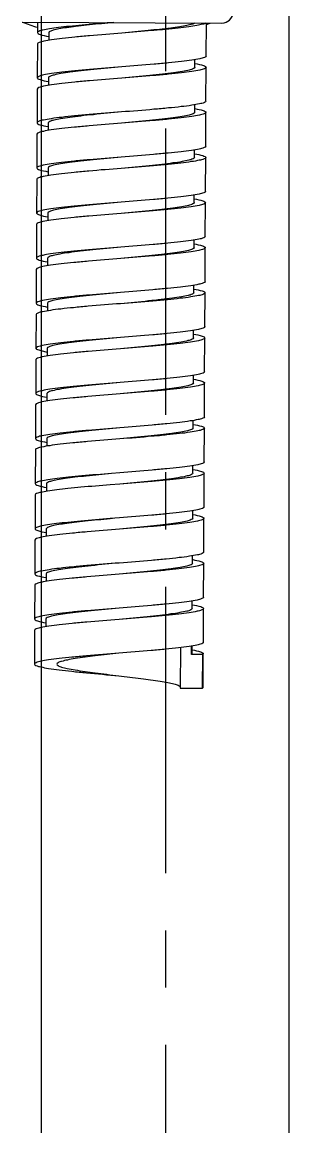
# Model space of a CAD drawing. Header units: millimetres. Extents: x 3819 to 4365, y -2661 to -1889.
# Drawn here: x 4256.3 to 4262.22, y -2274.73 to -2250.24 of the extents above; entities that cross this region are included whole.
import ezdxf

# ---------------------------------------------------------------- set-up
doc = ezdxf.new("R2010")
doc.units = ezdxf.units.MM
doc.header["$LTSCALE"] = 0.1
doc.linetypes.add('CENTERX2', pattern=[101.6, 63.5, -12.7, 12.7, -12.7])
doc.layers.add('CENTER', color=1, linetype='CENTERX2')
doc.layers.add('DEF_LAYER_ROUND_FEAT', color=7, linetype='Continuous')

msp = doc.modelspace()

# ---------------------------------------------------------------- linework, layer by layer
at = {"color": 7, "linetype": 'Continuous'}
for p, q in [((4256.7227, -2249.9441), (4256.7227, -2366.7639)), ((4262.2227, -2249.9557), (4262.2227, -2366.7639)), ((4256.639, -2250.2395), (4256.6379, -2250.4718)), ((4258.3335, -2250.2478), (4258.267, -2250.254)), ((4260.3854, -2250.9901), (4260.389, -2250.2578)), ((4256.8879, -2250.473), (4256.887, -2250.6405)), ((4256.6366, -2250.7218), (4256.633, -2251.4717)), ((4260.1342, -2251.2389), (4260.135, -2251.0709)), ((4260.3805, -2251.9901), (4260.3842, -2251.2401)), ((4256.883, -2251.473), (4256.8821, -2251.641)), ((4256.6318, -2251.7217), (4256.6281, -2252.4717)), ((4260.1293, -2252.2389), (4260.1301, -2252.0718)), ((4260.3756, -2252.9901), (4260.3793, -2252.2401)), ((4256.8781, -2252.473), (4256.8773, -2252.6401)), ((4256.6269, -2252.7217), (4256.6232, -2253.4717)), ((4260.1244, -2253.2389), (4260.1252, -2253.0709)), ((4260.3707, -2253.9901), (4260.3744, -2253.2401)), ((4256.8732, -2253.4729), (4256.8724, -2253.6409)), ((4256.622, -2253.7217), (4256.6183, -2254.4717)), ((4260.1195, -2254.2388), (4260.1203, -2254.0713)), ((4260.3658, -2254.9901), (4260.3695, -2254.2401)), ((4256.8683, -2254.4729), (4256.8675, -2254.6406)), ((4256.6171, -2254.7217), (4256.6134, -2255.4717)), ((4260.1146, -2255.2388), (4260.1154, -2255.0712)), ((4260.3609, -2255.99), (4260.3646, -2255.2401)), ((4256.8634, -2255.4729), (4256.8626, -2255.6404)), ((4256.6122, -2255.7217), (4256.6085, -2256.4717)), ((4260.1097, -2256.2388), (4260.1105, -2256.0708)), ((4260.356, -2256.99), (4260.3597, -2256.24)), ((4256.8585, -2256.4729), (4256.8577, -2256.6409)), ((4256.6073, -2256.7217), (4256.6036, -2257.4717)), ((4260.1048, -2257.2388), (4260.1056, -2257.0717)), ((4260.3511, -2257.99), (4260.3548, -2257.24)), ((4256.6036, -2257.4717), (4256.6151, -2257.4895)), ((4256.6151, -2257.4895), (4256.8485, -2257.5552)), ((4256.8536, -2257.4729), (4256.8528, -2257.64)), ((4256.6024, -2257.7217), (4256.5987, -2258.4717)), ((4260.0999, -2258.2388), (4260.1007, -2258.0708)), ((4260.3462, -2258.99), (4260.3499, -2258.24)), ((4256.8487, -2258.4729), (4256.8479, -2258.6409)), ((4256.5975, -2258.7217), (4256.5938, -2259.4717)), ((4260.095, -2259.2388), (4260.0958, -2259.0712)), ((4256.8438, -2259.4729), (4256.843, -2259.6406)), ((4260.3413, -2259.99), (4260.345, -2259.24)), ((4256.5926, -2259.7217), (4256.5889, -2260.4716)), ((4260.0901, -2260.2388), (4260.0909, -2260.0711)), ((4258.4652, -2260.2308), (4258.2835, -2260.2454)), ((4260.3365, -2260.99), (4260.3401, -2260.24)), ((4256.8389, -2260.4729), (4256.8381, -2260.6403)), ((4258.4639, -2260.4808), (4258.2555, -2260.4975)), ((4256.5877, -2260.7216), (4256.5841, -2261.4716)), ((4260.0852, -2261.2388), (4260.0861, -2261.0708)), ((4258.3001, -2261.2457), (4258.2516, -2261.2503)), ((4258.4603, -2261.2308), (4258.2518, -2261.2475)), ((4260.3316, -2261.99), (4260.3352, -2261.24)), ((4256.834, -2261.4729), (4256.8332, -2261.6409)), ((4256.5828, -2261.7216), (4256.5792, -2262.4716)), ((4260.0803, -2262.2387), (4260.0812, -2262.0717)), ((4260.3267, -2262.99), (4260.3303, -2262.24)), ((4256.8292, -2262.4728), (4256.8283, -2262.64)), ((4256.5779, -2262.7216), (4256.5743, -2263.4716)), ((4260.0754, -2263.2387), (4260.0763, -2263.0707)), ((4260.3218, -2263.9899), (4260.3254, -2263.24)), ((4256.8243, -2263.4728), (4256.8234, -2263.6408)), ((4256.573, -2263.7216), (4256.5694, -2264.4716)), ((4259.8127, -2264.1072), (4259.8083, -2265.0052)), ((4260.0604, -2264.2564), (4260.0613, -2264.0731)), ((4260.0706, -2264.2387), (4260.0714, -2264.0712)), ((4260.0706, -2264.2387), (4260.0604, -2264.2564)), ((4260.3089, -2264.2576), (4260.0604, -2264.2564)), ((4260.3052, -2265.0076), (4260.3089, -2264.2576)), ((4260.3206, -2264.2399), (4260.3089, -2264.2576)), ((4260.3169, -2264.9899), (4260.3206, -2264.2399)), ((4259.8083, -2265.0052), (4260.3052, -2265.0076)), ((4260.3169, -2264.9899), (4260.3052, -2265.0076))]:
    msp.add_line(p, q, dxfattribs=at)
for start, end in [(249.386, 252.73266), (289.20136, 290.02688)]:
    msp.add_arc((4258.4177, -2244.6235), 6, start, end, dxfattribs=at)
for points, knots in [([(4258.2669, -2250.2508), (4258.0539, -2250.2679), (4257.7469, -2250.2932), (4257.3593, -2250.3301), (4257.1173, -2250.3571), (4256.9226, -2250.3827), (4256.7725, -2250.4107), (4256.6891, -2250.4316), (4256.6379, -2250.4579), (4256.6379, -2250.4718)], [0, 0, 0, 0, 0.3874266, 0.5583705, 0.7067017, 0.8277648, 0.9178984, 0.9748329, 1, 1, 1, 1]), ([(4258.267, -2250.254), (4258.086, -2250.271), (4257.8255, -2250.2961), (4257.4968, -2250.3328), (4257.2923, -2250.3596), (4257.1274, -2250.385), (4257.0018, -2250.4128), (4256.9287, -2250.4336), (4256.8879, -2250.4603), (4256.8879, -2250.473)], [0, 0, 0, 0, 0.3872688, 0.5576134, 0.7052662, 0.8257704, 0.9156735, 0.9729994, 1, 1, 1, 1]), ([(4260.1289, -2250.2566), (4260.1123, -2250.2711), (4260.0532, -2250.2917), (4259.9434, -2250.3186), (4259.7848, -2250.3451), (4259.4969, -2250.3843), (4259.0678, -2250.4292), (4258.7063, -2250.4629), (4258.5129, -2250.4809)], [0, 0, 0, 0, 0.0404854, 0.1107039, 0.2095443, 0.3341167, 0.6438636, 1, 1, 1, 1]), ([(4260.3773, -2250.2578), (4260.3575, -2250.2728), (4260.2895, -2250.2927), (4260.163, -2250.3198), (4259.9802, -2250.346), (4259.7499, -2250.3732), (4259.4783, -2250.4001), (4259.0615, -2250.4372), (4258.736, -2250.4631), (4258.5129, -2250.4809)], [0, 0, 0, 0, 0.0396342, 0.109517, 0.2082761, 0.3329316, 0.4794879, 0.6431663, 1, 1, 1, 1]), ([(4258.5129, -2250.4809), (4258.2735, -2250.5001), (4257.9258, -2250.5278), (4257.4841, -2250.5676), (4257.2024, -2250.5968), (4256.9743, -2250.6248), (4256.7962, -2250.655), (4256.6994, -2250.678), (4256.6367, -2250.7059), (4256.6366, -2250.7218)], [0, 0, 0, 0, 0.3786861, 0.5499121, 0.7002015, 0.8238979, 0.9164682, 0.9749244, 1, 1, 1, 1]), ([(4256.6379, -2250.4718), (4256.6378, -2250.4803), (4256.6608, -2250.5002), (4256.7401, -2250.5276), (4256.8198, -2250.5441), (4256.8809, -2250.555)], [0, 0, 0, 0, 0.0979771, 0.2910015, 1, 1, 1, 1]), ([(4260.3854, -2250.9901), (4260.3853, -2251.006), (4260.3226, -2251.0338), (4260.2258, -2251.0568), (4260.0477, -2251.0871), (4259.8196, -2251.115), (4259.5379, -2251.1443), (4259.0962, -2251.1841), (4258.7485, -2251.2118), (4258.5092, -2251.2309)], [0, 0, 0, 0, 0.0250748, 0.08353, 0.1760997, 0.299796, 0.4500857, 0.6213123, 1, 1, 1, 1]), ([(4258.5092, -2251.2309), (4258.2699, -2251.2501), (4257.9222, -2251.2778), (4257.4804, -2251.3176), (4257.1987, -2251.3468), (4256.9706, -2251.3748), (4256.7925, -2251.405), (4256.6957, -2251.428), (4256.6331, -2251.4559), (4256.633, -2251.4717)], [0, 0, 0, 0, 0.3786861, 0.5499121, 0.7002015, 0.8238979, 0.9164682, 0.9749244, 1, 1, 1, 1]), ([(4258.5092, -2251.2309), (4258.3017, -2251.2502), (4258.0004, -2251.2782), (4257.6174, -2251.3183), (4257.3734, -2251.3477), (4257.1751, -2251.3757), (4257.0218, -2251.4064), (4256.9348, -2251.4291), (4256.883, -2251.4582), (4256.883, -2251.473)], [0, 0, 0, 0, 0.3775139, 0.5482572, 0.6981906, 0.8217096, 0.9143577, 0.9733166, 1, 1, 1, 1]), ([(4260.1341, -2251.2389), (4260.1341, -2251.2536), (4260.0823, -2251.2827), (4259.9953, -2251.3054), (4259.842, -2251.3361), (4259.6437, -2251.3641), (4259.3997, -2251.3936), (4259.0168, -2251.4337), (4258.7154, -2251.4616), (4258.508, -2251.4809)], [0, 0, 0, 0, 0.0266834, 0.0856421, 0.1782899, 0.3018085, 0.4517417, 0.6224849, 1, 1, 1, 1]), ([(4260.3841, -2251.2401), (4260.3841, -2251.256), (4260.3214, -2251.2838), (4260.2246, -2251.3068), (4260.0465, -2251.3371), (4259.8184, -2251.365), (4259.5367, -2251.3943), (4259.095, -2251.4341), (4258.7473, -2251.4618), (4258.508, -2251.4809)], [0, 0, 0, 0, 0.0250758, 0.0835319, 0.1761018, 0.2997978, 0.4500868, 0.6213127, 1, 1, 1, 1]), ([(4260.1409, -2251.1569), (4260.202, -2251.1677), (4260.2818, -2251.1842), (4260.3612, -2251.2117), (4260.3842, -2251.2315), (4260.3841, -2251.2401)], [0, 0, 0, 0, 0.7090124, 0.9020378, 1, 1, 1, 1]), ([(4258.508, -2251.4809), (4258.2686, -2251.5001), (4257.9209, -2251.5278), (4257.4792, -2251.5676), (4257.1975, -2251.5968), (4256.9694, -2251.6248), (4256.7913, -2251.655), (4256.6945, -2251.678), (4256.6318, -2251.7058), (4256.6318, -2251.7217)], [0, 0, 0, 0, 0.3786879, 0.5499146, 0.7002042, 0.8239001, 0.9164696, 0.9749249, 1, 1, 1, 1]), ([(4256.633, -2251.4717), (4256.6329, -2251.4804), (4256.6562, -2251.5003), (4256.7363, -2251.5279), (4256.8169, -2251.5445), (4256.8787, -2251.5554)], [0, 0, 0, 0, 0.0977317, 0.2907654, 1, 1, 1, 1]), ([(4260.3805, -2251.9901), (4260.3804, -2252.006), (4260.3178, -2252.0338), (4260.2209, -2252.0568), (4260.0428, -2252.0871), (4259.8147, -2252.115), (4259.533, -2252.1443), (4259.0913, -2252.1841), (4258.7436, -2252.2118), (4258.5043, -2252.2309)], [0, 0, 0, 0, 0.0250758, 0.0835319, 0.1761018, 0.2997978, 0.4500868, 0.6213127, 1, 1, 1, 1]), ([(4258.5043, -2252.2309), (4258.265, -2252.25), (4257.9173, -2252.2778), (4257.4755, -2252.3176), (4257.1938, -2252.3468), (4256.9657, -2252.3748), (4256.7877, -2252.405), (4256.6908, -2252.428), (4256.6282, -2252.4558), (4256.6281, -2252.4717)], [0, 0, 0, 0, 0.3786879, 0.5499146, 0.7002042, 0.8239001, 0.9164696, 0.9749249, 1, 1, 1, 1]), ([(4258.5043, -2252.2309), (4258.2969, -2252.2502), (4257.9955, -2252.2782), (4257.6125, -2252.3182), (4257.3685, -2252.3477), (4257.1702, -2252.3757), (4257.0169, -2252.4064), (4256.93, -2252.4291), (4256.8781, -2252.4582), (4256.8781, -2252.473)], [0, 0, 0, 0, 0.3775142, 0.5482576, 0.698191, 0.8217099, 0.9143579, 0.9733167, 1, 1, 1, 1]), ([(4260.1293, -2252.2389), (4260.1292, -2252.2536), (4260.0774, -2252.2827), (4259.9904, -2252.3054), (4259.8371, -2252.3361), (4259.6388, -2252.3641), (4259.3948, -2252.3936), (4259.0119, -2252.4337), (4258.7105, -2252.4616), (4258.5031, -2252.4809)], [0, 0, 0, 0, 0.0266833, 0.085642, 0.1782897, 0.3018083, 0.4517415, 0.6224848, 1, 1, 1, 1]), ([(4260.3793, -2252.2401), (4260.3792, -2252.256), (4260.3165, -2252.2838), (4260.2197, -2252.3068), (4260.0416, -2252.3371), (4259.8135, -2252.365), (4259.5318, -2252.3942), (4259.0901, -2252.4341), (4258.7424, -2252.4618), (4258.5031, -2252.4809)], [0, 0, 0, 0, 0.025075, 0.0835302, 0.1760995, 0.2997952, 0.4500846, 0.6213113, 1, 1, 1, 1]), ([(4260.1346, -2252.1566), (4260.1961, -2252.1675), (4260.2764, -2252.1841), (4260.3562, -2252.2116), (4260.3793, -2252.2315), (4260.3793, -2252.2401)], [0, 0, 0, 0, 0.7091479, 0.9021849, 1, 1, 1, 1]), ([(4258.5031, -2252.4809), (4258.2637, -2252.5), (4257.916, -2252.5278), (4257.4743, -2252.5676), (4257.1926, -2252.5968), (4256.9645, -2252.6248), (4256.7864, -2252.655), (4256.6896, -2252.678), (4256.6269, -2252.7058), (4256.6269, -2252.7217)], [0, 0, 0, 0, 0.3786866, 0.5499126, 0.7002017, 0.8238978, 0.9164679, 0.9749241, 1, 1, 1, 1]), ([(4256.6281, -2252.4717), (4256.628, -2252.4804), (4256.6512, -2252.5003), (4256.7311, -2252.5278), (4256.8114, -2252.5444), (4256.873, -2252.5553)], [0, 0, 0, 0, 0.0977906, 0.2908289, 1, 1, 1, 1]), ([(4260.3756, -2252.9901), (4260.3755, -2253.006), (4260.3129, -2253.0338), (4260.216, -2253.0568), (4260.0379, -2253.087), (4259.8099, -2253.115), (4259.5282, -2253.1442), (4259.0864, -2253.1841), (4258.7387, -2253.2118), (4258.4994, -2253.2309)], [0, 0, 0, 0, 0.025075, 0.0835302, 0.1760995, 0.2997952, 0.4500846, 0.6213113, 1, 1, 1, 1]), ([(4258.4994, -2253.2309), (4258.2601, -2253.25), (4257.9124, -2253.2777), (4257.4706, -2253.3176), (4257.1889, -2253.3468), (4256.9609, -2253.3748), (4256.7828, -2253.405), (4256.6859, -2253.428), (4256.6233, -2253.4558), (4256.6232, -2253.4717)], [0, 0, 0, 0, 0.3786866, 0.5499126, 0.7002017, 0.8238978, 0.9164679, 0.9749241, 1, 1, 1, 1]), ([(4258.4994, -2253.2309), (4258.292, -2253.2502), (4257.9906, -2253.2781), (4257.6076, -2253.3182), (4257.3636, -2253.3477), (4257.1653, -2253.3757), (4257.012, -2253.4064), (4256.9251, -2253.4291), (4256.8733, -2253.4582), (4256.8732, -2253.4729)], [0, 0, 0, 0, 0.3775145, 0.5482579, 0.6981912, 0.8217101, 0.914358, 0.9733167, 1, 1, 1, 1]), ([(4260.1244, -2253.2389), (4260.1243, -2253.2536), (4260.0725, -2253.2827), (4259.9855, -2253.3054), (4259.8322, -2253.3361), (4259.6339, -2253.3641), (4259.3899, -2253.3936), (4259.007, -2253.4337), (4258.7056, -2253.4616), (4258.4982, -2253.4809)], [0, 0, 0, 0, 0.0266832, 0.0856419, 0.1782895, 0.3018082, 0.4517414, 0.6224847, 1, 1, 1, 1]), ([(4260.3744, -2253.2401), (4260.3743, -2253.256), (4260.3116, -2253.2838), (4260.2148, -2253.3068), (4260.0367, -2253.337), (4259.8086, -2253.365), (4259.5269, -2253.3942), (4259.0852, -2253.434), (4258.7375, -2253.4618), (4258.4982, -2253.4809)], [0, 0, 0, 0, 0.0250754, 0.0835314, 0.1761016, 0.2997978, 0.4500871, 0.6213131, 1, 1, 1, 1]), ([(4260.1283, -2253.1563), (4260.1901, -2253.1672), (4260.2709, -2253.1839), (4260.3511, -2253.2115), (4260.3744, -2253.2314), (4260.3744, -2253.2401)], [0, 0, 0, 0, 0.7092727, 0.9023071, 1, 1, 1, 1]), ([(4258.4982, -2253.4809), (4258.2589, -2253.5), (4257.9112, -2253.5277), (4257.4694, -2253.5676), (4257.1877, -2253.5968), (4256.9596, -2253.6248), (4256.7815, -2253.655), (4256.6847, -2253.678), (4256.622, -2253.7058), (4256.622, -2253.7217)], [0, 0, 0, 0, 0.3786869, 0.5499134, 0.7002032, 0.8238997, 0.9164697, 0.9749251, 1, 1, 1, 1]), ([(4256.6232, -2253.4717), (4256.6231, -2253.4803), (4256.6461, -2253.5001), (4256.7254, -2253.5276), (4256.8052, -2253.5441), (4256.8663, -2253.5549)], [0, 0, 0, 0, 0.0979748, 0.2909995, 1, 1, 1, 1]), ([(4260.3707, -2253.9901), (4260.3706, -2254.006), (4260.308, -2254.0338), (4260.2111, -2254.0568), (4260.033, -2254.087), (4259.805, -2254.115), (4259.5233, -2254.1442), (4259.0815, -2254.184), (4258.7338, -2254.2118), (4258.4945, -2254.2309)], [0, 0, 0, 0, 0.0250754, 0.0835314, 0.1761016, 0.2997978, 0.4500871, 0.6213131, 1, 1, 1, 1]), ([(4258.4945, -2254.2309), (4258.2552, -2254.25), (4257.9075, -2254.2777), (4257.4657, -2254.3175), (4257.184, -2254.3468), (4256.956, -2254.3747), (4256.7779, -2254.405), (4256.681, -2254.428), (4256.6184, -2254.4558), (4256.6183, -2254.4717)], [0, 0, 0, 0, 0.3786869, 0.5499134, 0.7002032, 0.8238997, 0.9164697, 0.9749251, 1, 1, 1, 1]), ([(4258.4945, -2254.2309), (4258.2871, -2254.2502), (4257.9857, -2254.2781), (4257.6027, -2254.3182), (4257.3587, -2254.3477), (4257.1604, -2254.3757), (4257.0071, -2254.4064), (4256.9202, -2254.4291), (4256.8684, -2254.4582), (4256.8683, -2254.4729)], [0, 0, 0, 0, 0.3775146, 0.548258, 0.6981913, 0.8217101, 0.914358, 0.9733167, 1, 1, 1, 1]), ([(4260.1195, -2254.2388), (4260.1194, -2254.2536), (4260.0676, -2254.2827), (4259.9806, -2254.3054), (4259.8273, -2254.3361), (4259.629, -2254.3641), (4259.385, -2254.3936), (4259.0021, -2254.4336), (4258.7007, -2254.4616), (4258.4933, -2254.4809)], [0, 0, 0, 0, 0.0266832, 0.0856418, 0.1782895, 0.3018081, 0.4517414, 0.6224848, 1, 1, 1, 1]), ([(4260.3695, -2254.2401), (4260.3694, -2254.256), (4260.3068, -2254.2838), (4260.2099, -2254.3068), (4260.0318, -2254.337), (4259.8037, -2254.365), (4259.522, -2254.3942), (4259.0803, -2254.434), (4258.7326, -2254.4617), (4258.4933, -2254.4809)], [0, 0, 0, 0, 0.0250755, 0.0835311, 0.1761007, 0.2997964, 0.4500855, 0.6213117, 1, 1, 1, 1]), ([(4260.1265, -2254.1569), (4260.1876, -2254.1677), (4260.2673, -2254.1842), (4260.3466, -2254.2117), (4260.3695, -2254.2315), (4260.3695, -2254.2401)], [0, 0, 0, 0, 0.708991, 0.9020146, 1, 1, 1, 1]), ([(4258.4933, -2254.4809), (4258.254, -2254.5), (4257.9063, -2254.5277), (4257.4645, -2254.5675), (4257.1828, -2254.5968), (4256.9547, -2254.6247), (4256.7767, -2254.655), (4256.6798, -2254.678), (4256.6172, -2254.7058), (4256.6171, -2254.7217)], [0, 0, 0, 0, 0.3786876, 0.5499139, 0.7002031, 0.823899, 0.9164687, 0.9749245, 1, 1, 1, 1]), ([(4256.6183, -2254.4717), (4256.6183, -2254.4804), (4256.6419, -2254.5005), (4256.7228, -2254.5282), (4256.8043, -2254.5449), (4256.8668, -2254.5559)], [0, 0, 0, 0, 0.0974613, 0.2905004, 1, 1, 1, 1]), ([(4260.3658, -2254.9901), (4260.3657, -2255.006), (4260.3031, -2255.0338), (4260.2062, -2255.0568), (4260.0281, -2255.087), (4259.8001, -2255.115), (4259.5184, -2255.1442), (4259.0766, -2255.184), (4258.7289, -2255.2117), (4258.4896, -2255.2309)], [0, 0, 0, 0, 0.0250755, 0.0835311, 0.1761007, 0.2997964, 0.4500855, 0.6213117, 1, 1, 1, 1]), ([(4258.4896, -2255.2309), (4258.2503, -2255.25), (4257.9026, -2255.2777), (4257.4608, -2255.3175), (4257.1792, -2255.3468), (4256.9511, -2255.3747), (4256.773, -2255.405), (4256.6761, -2255.428), (4256.6135, -2255.4558), (4256.6134, -2255.4717)], [0, 0, 0, 0, 0.3786876, 0.5499139, 0.7002031, 0.823899, 0.9164687, 0.9749245, 1, 1, 1, 1]), ([(4258.4896, -2255.2309), (4258.2822, -2255.2502), (4257.9808, -2255.2781), (4257.5979, -2255.3182), (4257.3538, -2255.3477), (4257.1555, -2255.3757), (4257.0022, -2255.4064), (4256.9153, -2255.4291), (4256.8635, -2255.4582), (4256.8634, -2255.4729)], [0, 0, 0, 0, 0.3775146, 0.5482579, 0.6981912, 0.82171, 0.9143579, 0.9733167, 1, 1, 1, 1]), ([(4260.1146, -2255.2388), (4260.1145, -2255.2536), (4260.0627, -2255.2827), (4259.9757, -2255.3054), (4259.8225, -2255.3361), (4259.6241, -2255.3641), (4259.3801, -2255.3935), (4258.9972, -2255.4336), (4258.6958, -2255.4616), (4258.4884, -2255.4809)], [0, 0, 0, 0, 0.0266832, 0.0856418, 0.1782896, 0.3018083, 0.4517416, 0.6224849, 1, 1, 1, 1]), ([(4260.3646, -2255.2401), (4260.3645, -2255.2559), (4260.3019, -2255.2838), (4260.205, -2255.3068), (4260.0269, -2255.337), (4259.7988, -2255.365), (4259.5171, -2255.3942), (4259.0754, -2255.434), (4258.7277, -2255.4617), (4258.4884, -2255.4809)], [0, 0, 0, 0, 0.0250748, 0.08353, 0.1760997, 0.299796, 0.4500857, 0.6213123, 1, 1, 1, 1]), ([(4260.1165, -2255.156), (4260.1789, -2255.1669), (4260.2603, -2255.1836), (4260.3411, -2255.2113), (4260.3646, -2255.2314), (4260.3646, -2255.2401)], [0, 0, 0, 0, 0.7094618, 0.902502, 1, 1, 1, 1]), ([(4258.4884, -2255.4809), (4258.2491, -2255.5), (4257.9014, -2255.5277), (4257.4596, -2255.5675), (4257.1779, -2255.5968), (4256.9498, -2255.6247), (4256.7718, -2255.655), (4256.6749, -2255.678), (4256.6123, -2255.7058), (4256.6122, -2255.7217)], [0, 0, 0, 0, 0.3786861, 0.5499121, 0.7002015, 0.8238979, 0.9164682, 0.9749244, 1, 1, 1, 1]), ([(4256.6134, -2255.4717), (4256.6134, -2255.4803), (4256.6363, -2255.5001), (4256.7156, -2255.5276), (4256.7953, -2255.5441), (4256.8564, -2255.5549)], [0, 0, 0, 0, 0.0979771, 0.2910015, 1, 1, 1, 1]), ([(4260.3609, -2255.99), (4260.3608, -2256.0059), (4260.2982, -2256.0338), (4260.2014, -2256.0568), (4260.0233, -2256.087), (4259.7952, -2256.115), (4259.5135, -2256.1442), (4259.0717, -2256.184), (4258.724, -2256.2117), (4258.4847, -2256.2309)], [0, 0, 0, 0, 0.0250748, 0.08353, 0.1760997, 0.299796, 0.4500857, 0.6213123, 1, 1, 1, 1]), ([(4258.4847, -2256.2309), (4258.2454, -2256.25), (4257.8977, -2256.2777), (4257.456, -2256.3175), (4257.1743, -2256.3468), (4256.9462, -2256.3747), (4256.7681, -2256.405), (4256.6712, -2256.428), (4256.6086, -2256.4558), (4256.6085, -2256.4717)], [0, 0, 0, 0, 0.3786861, 0.5499121, 0.7002015, 0.8238979, 0.9164682, 0.9749244, 1, 1, 1, 1]), ([(4258.4847, -2256.2309), (4258.2773, -2256.2502), (4257.9759, -2256.2781), (4257.593, -2256.3182), (4257.349, -2256.3476), (4257.1507, -2256.3757), (4256.9974, -2256.4064), (4256.9104, -2256.4291), (4256.8586, -2256.4582), (4256.8585, -2256.4729)], [0, 0, 0, 0, 0.3775067, 0.5482473, 0.6981794, 0.8216987, 0.9143488, 0.9733127, 1, 1, 1, 1]), ([(4260.1097, -2256.2388), (4260.1096, -2256.2535), (4260.0578, -2256.2826), (4259.9709, -2256.3054), (4259.8176, -2256.3361), (4259.6193, -2256.3641), (4259.3753, -2256.3935), (4258.9923, -2256.4336), (4258.6909, -2256.4616), (4258.4835, -2256.4809)], [0, 0, 0, 0, 0.0266832, 0.0856419, 0.1782898, 0.3018086, 0.4517419, 0.6224853, 1, 1, 1, 1]), ([(4260.3597, -2256.24), (4260.3596, -2256.2559), (4260.297, -2256.2837), (4260.2001, -2256.3068), (4260.022, -2256.337), (4259.7939, -2256.365), (4259.5123, -2256.3942), (4259.0705, -2256.434), (4258.7228, -2256.4617), (4258.4835, -2256.4809)], [0, 0, 0, 0, 0.0250758, 0.0835319, 0.1761018, 0.2997978, 0.4500868, 0.6213127, 1, 1, 1, 1]), ([(4260.1164, -2256.1568), (4260.1776, -2256.1676), (4260.2574, -2256.1842), (4260.3367, -2256.2116), (4260.3597, -2256.2315), (4260.3597, -2256.24)], [0, 0, 0, 0, 0.7090124, 0.9020378, 1, 1, 1, 1]), ([(4258.4835, -2256.4809), (4258.2442, -2256.5), (4257.8965, -2256.5277), (4257.4547, -2256.5675), (4257.1731, -2256.5967), (4256.945, -2256.6247), (4256.7669, -2256.655), (4256.67, -2256.678), (4256.6074, -2256.7058), (4256.6073, -2256.7217)], [0, 0, 0, 0, 0.3786813, 0.5499059, 0.7001944, 0.8238909, 0.9164624, 0.974922, 1, 1, 1, 1]), ([(4256.6085, -2256.4717), (4256.6085, -2256.4803), (4256.6318, -2256.5003), (4256.7118, -2256.5278), (4256.7925, -2256.5445), (4256.8542, -2256.5554)], [0, 0, 0, 0, 0.0977317, 0.2907654, 1, 1, 1, 1]), ([(4260.356, -2256.99), (4260.3559, -2257.0059), (4260.2933, -2257.0337), (4260.1964, -2257.0568), (4260.0184, -2257.087), (4259.7903, -2257.115), (4259.5086, -2257.1442), (4259.0668, -2257.184), (4258.7191, -2257.2117), (4258.4798, -2257.2309)], [0, 0, 0, 0, 0.0250758, 0.0835319, 0.1761018, 0.2997978, 0.4500868, 0.6213127, 1, 1, 1, 1]), ([(4258.4798, -2257.2309), (4258.2405, -2257.25), (4257.8928, -2257.2777), (4257.4511, -2257.3175), (4257.1694, -2257.3467), (4256.9413, -2257.3747), (4256.7632, -2257.405), (4256.6664, -2257.428), (4256.6037, -2257.4558), (4256.6036, -2257.4717)], [0, 0, 0, 0, 0.3786813, 0.5499059, 0.7001944, 0.8238909, 0.9164624, 0.974922, 1, 1, 1, 1]), ([(4258.4798, -2257.2309), (4258.2724, -2257.2501), (4257.971, -2257.2781), (4257.5881, -2257.3182), (4257.3441, -2257.3476), (4257.1458, -2257.3757), (4256.9925, -2257.4064), (4256.9055, -2257.4291), (4256.8537, -2257.4582), (4256.8536, -2257.4729)], [0, 0, 0, 0, 0.3775144, 0.5482576, 0.6981908, 0.8217096, 0.9143576, 0.9733165, 1, 1, 1, 1]), ([(4260.1048, -2257.2388), (4260.1047, -2257.2535), (4260.0529, -2257.2826), (4259.966, -2257.3054), (4259.8127, -2257.336), (4259.6144, -2257.3641), (4259.3704, -2257.3935), (4258.9874, -2257.4336), (4258.686, -2257.4616), (4258.4786, -2257.4808)], [0, 0, 0, 0, 0.0266833, 0.0856422, 0.1782902, 0.301809, 0.4517424, 0.6224856, 1, 1, 1, 1]), ([(4260.3548, -2257.24), (4260.3547, -2257.2559), (4260.2921, -2257.2837), (4260.1952, -2257.3068), (4260.0171, -2257.337), (4259.7891, -2257.365), (4259.5074, -2257.3942), (4259.0656, -2257.434), (4258.7179, -2257.4617), (4258.4786, -2257.4808)], [0, 0, 0, 0, 0.025075, 0.0835302, 0.1760995, 0.2997952, 0.4500846, 0.6213113, 1, 1, 1, 1]), ([(4260.1102, -2257.1565), (4260.1716, -2257.1674), (4260.2519, -2257.184), (4260.3317, -2257.2115), (4260.3548, -2257.2314), (4260.3548, -2257.24)], [0, 0, 0, 0, 0.7091479, 0.9021849, 1, 1, 1, 1]), ([(4258.4786, -2257.4808), (4258.2393, -2257.5), (4257.8916, -2257.5277), (4257.4498, -2257.5675), (4257.1681, -2257.5967), (4256.9401, -2257.6247), (4256.762, -2257.6549), (4256.6651, -2257.678), (4256.6025, -2257.7058), (4256.6024, -2257.7217)], [0, 0, 0, 0, 0.3786866, 0.5499126, 0.7002017, 0.8238978, 0.9164679, 0.9749241, 1, 1, 1, 1]), ([(4260.3511, -2257.99), (4260.351, -2258.0059), (4260.2884, -2258.0337), (4260.1916, -2258.0567), (4260.0135, -2258.087), (4259.7854, -2258.115), (4259.5037, -2258.1442), (4259.062, -2258.184), (4258.7143, -2258.2117), (4258.4749, -2258.2308)], [0, 0, 0, 0, 0.025075, 0.0835302, 0.1760995, 0.2997952, 0.4500846, 0.6213113, 1, 1, 1, 1]), ([(4258.4749, -2258.2308), (4258.2356, -2258.25), (4257.8879, -2258.2777), (4257.4462, -2258.3175), (4257.1645, -2258.3467), (4256.9364, -2258.3747), (4256.7583, -2258.4049), (4256.6614, -2258.428), (4256.5988, -2258.4558), (4256.5987, -2258.4717)], [0, 0, 0, 0, 0.3786866, 0.5499126, 0.7002017, 0.8238978, 0.9164679, 0.9749241, 1, 1, 1, 1]), ([(4258.4749, -2258.2308), (4258.2675, -2258.2501), (4257.9661, -2258.2781), (4257.5832, -2258.3182), (4257.3392, -2258.3476), (4257.1409, -2258.3756), (4256.9876, -2258.4063), (4256.9006, -2258.4291), (4256.8488, -2258.4582), (4256.8487, -2258.4729)], [0, 0, 0, 0, 0.3775142, 0.5482573, 0.6981905, 0.8217094, 0.9143574, 0.9733164, 1, 1, 1, 1]), ([(4260.0999, -2258.2388), (4260.0998, -2258.2535), (4260.048, -2258.2826), (4259.9611, -2258.3053), (4259.8078, -2258.336), (4259.6095, -2258.3641), (4259.3655, -2258.3935), (4258.9825, -2258.4336), (4258.6811, -2258.4615), (4258.4737, -2258.4808)], [0, 0, 0, 0, 0.0266835, 0.0856425, 0.1782906, 0.3018095, 0.4517427, 0.6224859, 1, 1, 1, 1]), ([(4260.3499, -2258.24), (4260.3498, -2258.2559), (4260.2872, -2258.2837), (4260.1903, -2258.3067), (4260.0122, -2258.337), (4259.7842, -2258.3649), (4259.5025, -2258.3942), (4259.0607, -2258.434), (4258.713, -2258.4617), (4258.4737, -2258.4808)], [0, 0, 0, 0, 0.0250754, 0.0835314, 0.1761016, 0.2997978, 0.4500871, 0.6213131, 1, 1, 1, 1]), ([(4260.1038, -2258.1563), (4260.1656, -2258.1672), (4260.2464, -2258.1838), (4260.3266, -2258.2114), (4260.3499, -2258.2314), (4260.3499, -2258.24)], [0, 0, 0, 0, 0.7092728, 0.9023071, 1, 1, 1, 1]), ([(4258.4737, -2258.4808), (4258.2344, -2258.5), (4257.8867, -2258.5277), (4257.4449, -2258.5675), (4257.1632, -2258.5967), (4256.9352, -2258.6247), (4256.7571, -2258.6549), (4256.6602, -2258.678), (4256.5976, -2258.7058), (4256.5975, -2258.7217)], [0, 0, 0, 0, 0.3786869, 0.5499134, 0.7002032, 0.8238997, 0.9164697, 0.9749251, 1, 1, 1, 1]), ([(4256.5987, -2258.4717), (4256.5987, -2258.4802), (4256.6217, -2258.5001), (4256.701, -2258.5275), (4256.7808, -2258.544), (4256.8419, -2258.5549)], [0, 0, 0, 0, 0.0979748, 0.2909995, 1, 1, 1, 1]), ([(4260.3462, -2258.99), (4260.3462, -2259.0059), (4260.2835, -2259.0337), (4260.1867, -2259.0567), (4260.0086, -2259.087), (4259.7805, -2259.1149), (4259.4988, -2259.1442), (4259.0571, -2259.184), (4258.7094, -2259.2117), (4258.47, -2259.2308)], [0, 0, 0, 0, 0.0250754, 0.0835314, 0.1761016, 0.2997978, 0.4500871, 0.6213131, 1, 1, 1, 1]), ([(4258.47, -2259.2308), (4258.2307, -2259.25), (4257.883, -2259.2777), (4257.4413, -2259.3175), (4257.1596, -2259.3467), (4256.9315, -2259.3747), (4256.7534, -2259.4049), (4256.6566, -2259.4279), (4256.5939, -2259.4558), (4256.5938, -2259.4717)], [0, 0, 0, 0, 0.3786869, 0.5499134, 0.7002032, 0.8238997, 0.9164697, 0.9749251, 1, 1, 1, 1]), ([(4258.47, -2259.2308), (4258.2626, -2259.2501), (4257.9612, -2259.2781), (4257.5783, -2259.3182), (4257.3343, -2259.3476), (4257.136, -2259.3756), (4256.9827, -2259.4063), (4256.8957, -2259.429), (4256.8439, -2259.4582), (4256.8438, -2259.4729)], [0, 0, 0, 0, 0.3775139, 0.548257, 0.6981903, 0.8217091, 0.9143572, 0.9733164, 1, 1, 1, 1]), ([(4260.1021, -2259.1568), (4260.1631, -2259.1677), (4260.2428, -2259.1842), (4260.3221, -2259.2116), (4260.3451, -2259.2314), (4260.345, -2259.24)], [0, 0, 0, 0, 0.708991, 0.9020146, 1, 1, 1, 1]), ([(4258.4688, -2259.4808), (4258.2295, -2259.5), (4257.8818, -2259.5277), (4257.4401, -2259.5675), (4257.1584, -2259.5967), (4256.9303, -2259.6247), (4256.7522, -2259.6549), (4256.6553, -2259.6779), (4256.5927, -2259.7058), (4256.5926, -2259.7217)], [0, 0, 0, 0, 0.3786876, 0.5499139, 0.7002031, 0.823899, 0.9164687, 0.9749245, 1, 1, 1, 1]), ([(4256.5938, -2259.4717), (4256.5938, -2259.4804), (4256.6174, -2259.5004), (4256.6983, -2259.5281), (4256.7799, -2259.5448), (4256.8423, -2259.5558)], [0, 0, 0, 0, 0.0974613, 0.2905004, 1, 1, 1, 1]), ([(4260.095, -2259.2388), (4260.0949, -2259.2535), (4260.0432, -2259.2826), (4259.9562, -2259.3053), (4259.8029, -2259.336), (4259.6046, -2259.364), (4259.3606, -2259.3935), (4258.9776, -2259.4336), (4258.6763, -2259.4615), (4258.4688, -2259.4808)], [0, 0, 0, 0, 0.0266836, 0.0856427, 0.1782908, 0.3018097, 0.4517429, 0.622486, 1, 1, 1, 1]), ([(4260.345, -2259.24), (4260.3449, -2259.2559), (4260.2823, -2259.2837), (4260.1854, -2259.3067), (4260.0074, -2259.337), (4259.7793, -2259.3649), (4259.4976, -2259.3942), (4259.0558, -2259.434), (4258.7081, -2259.4617), (4258.4688, -2259.4808)], [0, 0, 0, 0, 0.0250755, 0.0835311, 0.1761007, 0.2997964, 0.4500855, 0.6213117, 1, 1, 1, 1]), ([(4260.3413, -2259.99), (4260.3413, -2260.0059), (4260.2786, -2260.0337), (4260.1818, -2260.0567), (4260.0037, -2260.087), (4259.7756, -2260.1149), (4259.4939, -2260.1442), (4259.0522, -2260.184), (4258.7045, -2260.2117), (4258.4652, -2260.2308)], [0, 0, 0, 0, 0.0250755, 0.0835311, 0.1761007, 0.2997964, 0.4500855, 0.6213117, 1, 1, 1, 1]), ([(4260.0921, -2260.1559), (4260.1544, -2260.1669), (4260.2358, -2260.1836), (4260.3166, -2260.2113), (4260.3402, -2260.2313), (4260.3401, -2260.24)], [0, 0, 0, 0, 0.7094618, 0.902502, 1, 1, 1, 1]), ([(4258.2835, -2260.2454), (4258.0634, -2260.2631), (4257.7454, -2260.289), (4257.3432, -2260.3267), (4257.0908, -2260.3542), (4256.8874, -2260.3805), (4256.7301, -2260.4091), (4256.6431, -2260.4305), (4256.589, -2260.4572), (4256.5889, -2260.4716)], [0, 0, 0, 0, 0.3852194, 0.5562472, 0.7050849, 0.8268207, 0.9175712, 0.9748822, 1, 1, 1, 1]), ([(4258.2845, -2260.2477), (4258.0962, -2260.2653), (4257.8244, -2260.2911), (4257.4809, -2260.3288), (4257.266, -2260.3562), (4257.0922, -2260.3824), (4256.9594, -2260.411), (4256.8826, -2260.4322), (4256.839, -2260.4597), (4256.8389, -2260.4729)], [0, 0, 0, 0, 0.3848038, 0.5552673, 0.7035184, 0.8247984, 0.9153986, 0.9731238, 1, 1, 1, 1]), ([(4260.0901, -2260.2388), (4260.09, -2260.2535), (4260.0383, -2260.2826), (4259.9513, -2260.3053), (4259.798, -2260.336), (4259.5997, -2260.364), (4259.3557, -2260.3935), (4258.9728, -2260.4336), (4258.6714, -2260.4615), (4258.4639, -2260.4808)], [0, 0, 0, 0, 0.0266826, 0.0856391, 0.1782829, 0.3017964, 0.4517225, 0.6224619, 1, 1, 1, 1]), ([(4260.3401, -2260.24), (4260.3401, -2260.2559), (4260.2774, -2260.2837), (4260.1806, -2260.3067), (4260.0025, -2260.337), (4259.7744, -2260.3649), (4259.4927, -2260.3942), (4259.051, -2260.434), (4258.7033, -2260.4617), (4258.4639, -2260.4808)], [0, 0, 0, 0, 0.025074, 0.0835269, 0.1760929, 0.2997845, 0.4500685, 0.6212912, 1, 1, 1, 1]), ([(4258.2555, -2260.4975), (4258.0383, -2260.515), (4257.7247, -2260.5406), (4257.3285, -2260.578), (4257.0803, -2260.6053), (4256.8805, -2260.6313), (4256.7262, -2260.6597), (4256.6407, -2260.6809), (4256.5878, -2260.7075), (4256.5877, -2260.7216)], [0, 0, 0, 0, 0.3861317, 0.5571259, 0.7057555, 0.827214, 0.9177097, 0.9748643, 1, 1, 1, 1]), ([(4256.5889, -2260.4716), (4256.5889, -2260.4802), (4256.6119, -2260.5), (4256.6911, -2260.5275), (4256.7709, -2260.544), (4256.832, -2260.5548)], [0, 0, 0, 0, 0.0979771, 0.2910015, 1, 1, 1, 1]), ([(4260.3364, -2260.99), (4260.3364, -2261.0059), (4260.2737, -2261.0337), (4260.1769, -2261.0567), (4259.9988, -2261.0869), (4259.7707, -2261.1149), (4259.489, -2261.1441), (4259.0473, -2261.184), (4258.6996, -2261.2117), (4258.4603, -2261.2308)], [0, 0, 0, 0, 0.025074, 0.0835269, 0.1760929, 0.2997845, 0.4500685, 0.6212912, 1, 1, 1, 1]), ([(4260.092, -2261.1567), (4260.1531, -2261.1676), (4260.2329, -2261.1841), (4260.3123, -2261.2116), (4260.3353, -2261.2314), (4260.3352, -2261.24)], [0, 0, 0, 0, 0.7090124, 0.9020378, 1, 1, 1, 1]), ([(4258.2518, -2261.2475), (4258.0346, -2261.265), (4257.7211, -2261.2906), (4257.3248, -2261.328), (4257.0766, -2261.3553), (4256.8768, -2261.3813), (4256.7225, -2261.4097), (4256.637, -2261.4309), (4256.5841, -2261.4574), (4256.5841, -2261.4716)], [0, 0, 0, 0, 0.3861317, 0.5571259, 0.7057555, 0.827214, 0.9177097, 0.9748643, 1, 1, 1, 1]), ([(4258.2516, -2261.2503), (4258.0664, -2261.2676), (4257.7993, -2261.2932), (4257.462, -2261.3304), (4257.2515, -2261.3576), (4257.0815, -2261.3834), (4256.9517, -2261.4117), (4256.8765, -2261.4327), (4256.8341, -2261.4599), (4256.8341, -2261.4729)], [0, 0, 0, 0, 0.3858566, 0.5562733, 0.7042703, 0.8252204, 0.9155226, 0.9730754, 1, 1, 1, 1]), ([(4258.3071, -2261.2451), (4258.3059, -2261.2452), (4258.3036, -2261.2454), (4258.3012, -2261.2456), (4258.3001, -2261.2457)], [0, 0, 0, 0, 0.5000521, 1, 1, 1, 1]), ([(4260.0852, -2261.2388), (4260.0851, -2261.2535), (4260.0334, -2261.2826), (4259.9464, -2261.3053), (4259.7931, -2261.336), (4259.5948, -2261.364), (4259.3508, -2261.3935), (4258.9678, -2261.4336), (4258.6665, -2261.4615), (4258.459, -2261.4808)], [0, 0, 0, 0, 0.0266836, 0.0856428, 0.1782909, 0.3018097, 0.4517429, 0.6224859, 1, 1, 1, 1]), ([(4260.3352, -2261.24), (4260.3351, -2261.2559), (4260.2725, -2261.2837), (4260.1757, -2261.3067), (4259.9976, -2261.3369), (4259.7695, -2261.3649), (4259.4878, -2261.3941), (4259.0461, -2261.434), (4258.6984, -2261.4617), (4258.459, -2261.4808)], [0, 0, 0, 0, 0.0250758, 0.0835319, 0.1761018, 0.2997978, 0.4500868, 0.6213127, 1, 1, 1, 1]), ([(4258.459, -2261.4808), (4258.2197, -2261.4999), (4257.872, -2261.5277), (4257.4303, -2261.5675), (4257.1486, -2261.5967), (4256.9205, -2261.6247), (4256.7424, -2261.6549), (4256.6456, -2261.6779), (4256.5829, -2261.7057), (4256.5828, -2261.7216)], [0, 0, 0, 0, 0.3786879, 0.5499146, 0.7002042, 0.8239001, 0.9164696, 0.9749249, 1, 1, 1, 1]), ([(4256.5841, -2261.4716), (4256.584, -2261.4803), (4256.6073, -2261.5002), (4256.6874, -2261.5278), (4256.768, -2261.5444), (4256.8298, -2261.5553)], [0, 0, 0, 0, 0.0977317, 0.2907654, 1, 1, 1, 1]), ([(4260.3316, -2261.99), (4260.3315, -2262.0059), (4260.2689, -2262.0337), (4260.172, -2262.0567), (4259.9939, -2262.0869), (4259.7658, -2262.1149), (4259.4841, -2262.1441), (4259.0424, -2262.1839), (4258.6947, -2262.2117), (4258.4554, -2262.2308)], [0, 0, 0, 0, 0.0250758, 0.0835319, 0.1761018, 0.2997978, 0.4500868, 0.6213127, 1, 1, 1, 1]), ([(4260.0857, -2262.1565), (4260.1472, -2262.1674), (4260.2274, -2262.1839), (4260.3072, -2262.2115), (4260.3304, -2262.2314), (4260.3303, -2262.24)], [0, 0, 0, 0, 0.7091479, 0.9021849, 1, 1, 1, 1]), ([(4258.4554, -2262.2308), (4258.216, -2262.2499), (4257.8683, -2262.2776), (4257.4266, -2262.3175), (4257.1449, -2262.3467), (4256.9168, -2262.3746), (4256.7387, -2262.4049), (4256.6419, -2262.4279), (4256.5792, -2262.4557), (4256.5792, -2262.4716)], [0, 0, 0, 0, 0.3786879, 0.5499146, 0.7002042, 0.8239001, 0.9164696, 0.9749249, 1, 1, 1, 1]), ([(4258.4554, -2262.2308), (4258.2479, -2262.2501), (4257.9466, -2262.278), (4257.5636, -2262.3181), (4257.3196, -2262.3476), (4257.1213, -2262.3756), (4256.968, -2262.4063), (4256.881, -2262.429), (4256.8292, -2262.4581), (4256.8292, -2262.4728)], [0, 0, 0, 0, 0.3775134, 0.5482564, 0.6981897, 0.8217087, 0.914357, 0.9733163, 1, 1, 1, 1]), ([(4260.0803, -2262.2387), (4260.0803, -2262.2535), (4260.0285, -2262.2826), (4259.9415, -2262.3053), (4259.7882, -2262.336), (4259.5899, -2262.364), (4259.3459, -2262.3935), (4258.963, -2262.4335), (4258.6616, -2262.4615), (4258.4541, -2262.4808)], [0, 0, 0, 0, 0.0266836, 0.0856427, 0.1782908, 0.3018096, 0.4517427, 0.6224858, 1, 1, 1, 1]), ([(4260.3303, -2262.24), (4260.3303, -2262.2559), (4260.2676, -2262.2837), (4260.1708, -2262.3067), (4259.9927, -2262.3369), (4259.7646, -2262.3649), (4259.4829, -2262.3941), (4259.0412, -2262.4339), (4258.6935, -2262.4617), (4258.4541, -2262.4808)], [0, 0, 0, 0, 0.025075, 0.0835302, 0.1760995, 0.2997952, 0.4500846, 0.6213113, 1, 1, 1, 1]), ([(4258.4541, -2262.4808), (4258.2148, -2262.4999), (4257.8671, -2262.5276), (4257.4254, -2262.5675), (4257.1437, -2262.5967), (4256.9156, -2262.6246), (4256.7375, -2262.6549), (4256.6406, -2262.6779), (4256.578, -2262.7057), (4256.5779, -2262.7216)], [0, 0, 0, 0, 0.3786866, 0.5499126, 0.7002017, 0.8238978, 0.9164679, 0.9749241, 1, 1, 1, 1]), ([(4256.5792, -2262.4716), (4256.5791, -2262.4802), (4256.6023, -2262.5001), (4256.6822, -2262.5277), (4256.7625, -2262.5443), (4256.8241, -2262.5551)], [0, 0, 0, 0, 0.0977906, 0.2908289, 1, 1, 1, 1]), ([(4260.3267, -2262.99), (4260.3266, -2263.0059), (4260.2639, -2263.0337), (4260.1671, -2263.0567), (4259.989, -2263.0869), (4259.7609, -2263.1149), (4259.4792, -2263.1441), (4259.0375, -2263.1839), (4258.6898, -2263.2116), (4258.4505, -2263.2308)], [0, 0, 0, 0, 0.025075, 0.0835302, 0.1760995, 0.2997952, 0.4500846, 0.6213113, 1, 1, 1, 1]), ([(4258.4505, -2263.2308), (4258.2112, -2263.2499), (4257.8635, -2263.2776), (4257.4217, -2263.3174), (4257.14, -2263.3467), (4256.9119, -2263.3746), (4256.7338, -2263.4049), (4256.637, -2263.4279), (4256.5744, -2263.4557), (4256.5743, -2263.4716)], [0, 0, 0, 0, 0.3786866, 0.5499126, 0.7002017, 0.8238978, 0.9164679, 0.9749241, 1, 1, 1, 1]), ([(4258.4505, -2263.2308), (4258.243, -2263.2501), (4257.9417, -2263.278), (4257.5587, -2263.3181), (4257.3147, -2263.3476), (4257.1164, -2263.3756), (4256.9631, -2263.4063), (4256.8761, -2263.429), (4256.8243, -2263.4581), (4256.8243, -2263.4728)], [0, 0, 0, 0, 0.3775133, 0.5482564, 0.6981897, 0.8217087, 0.914357, 0.9733163, 1, 1, 1, 1]), ([(4260.0754, -2263.2387), (4260.0754, -2263.2535), (4260.0236, -2263.2826), (4259.9366, -2263.3053), (4259.7833, -2263.336), (4259.585, -2263.364), (4259.341, -2263.3935), (4258.9581, -2263.4335), (4258.6567, -2263.4615), (4258.4493, -2263.4808)], [0, 0, 0, 0, 0.0266836, 0.0856426, 0.1782906, 0.3018093, 0.4517425, 0.6224855, 1, 1, 1, 1]), ([(4260.3254, -2263.24), (4260.3254, -2263.2559), (4260.2627, -2263.2837), (4260.1659, -2263.3067), (4259.9878, -2263.3369), (4259.7597, -2263.3649), (4259.478, -2263.3941), (4259.0363, -2263.4339), (4258.6886, -2263.4616), (4258.4493, -2263.4808)], [0, 0, 0, 0, 0.0250754, 0.0835314, 0.1761016, 0.2997978, 0.4500871, 0.6213131, 1, 1, 1, 1]), ([(4260.0793, -2263.1562), (4260.1412, -2263.1671), (4260.2219, -2263.1838), (4260.3022, -2263.2114), (4260.3255, -2263.2313), (4260.3254, -2263.24)], [0, 0, 0, 0, 0.7092728, 0.9023071, 1, 1, 1, 1]), ([(4258.4493, -2263.4808), (4258.2099, -2263.4999), (4257.8622, -2263.5276), (4257.4205, -2263.5674), (4257.1388, -2263.5967), (4256.9107, -2263.6246), (4256.7326, -2263.6549), (4256.6358, -2263.6779), (4256.5731, -2263.7057), (4256.573, -2263.7216)], [0, 0, 0, 0, 0.3786869, 0.5499134, 0.7002032, 0.8238997, 0.9164697, 0.9749251, 1, 1, 1, 1]), ([(4256.5743, -2263.4716), (4256.5742, -2263.4802), (4256.5972, -2263.5), (4256.6765, -2263.5275), (4256.7563, -2263.544), (4256.8174, -2263.5548)], [0, 0, 0, 0, 0.0979748, 0.2909995, 1, 1, 1, 1]), ([(4260.3218, -2263.9899), (4260.3217, -2264.0058), (4260.2591, -2264.0337), (4260.1622, -2264.0567), (4259.9841, -2264.0869), (4259.756, -2264.1149), (4259.4743, -2264.1441), (4259.0326, -2264.1839), (4258.6849, -2264.2116), (4258.4456, -2264.2308)], [0, 0, 0, 0, 0.0250754, 0.0835314, 0.1761016, 0.2997978, 0.4500871, 0.6213131, 1, 1, 1, 1]), ([(4258.4456, -2264.2308), (4258.2063, -2264.2499), (4257.8586, -2264.2776), (4257.4168, -2264.3174), (4257.1351, -2264.3467), (4256.907, -2264.3746), (4256.7289, -2264.4049), (4256.6321, -2264.4279), (4256.5694, -2264.4557), (4256.5694, -2264.4716)], [0, 0, 0, 0, 0.3786869, 0.5499134, 0.7002032, 0.8238997, 0.9164697, 0.9749251, 1, 1, 1, 1]), ([(4258.4456, -2264.2308), (4258.27, -2264.2502), (4257.9455, -2264.286), (4257.5629, -2264.3353), (4257.316, -2264.3767), (4257.1873, -2264.4075), (4257.1106, -2264.4307), (4257.0694, -2264.4604), (4257.0694, -2264.474)], [0, 0, 0, 0, 0.3757578, 0.6951763, 0.8184444, 0.9112337, 0.9709812, 1, 1, 1, 1]), ([(4260.0776, -2264.1568), (4260.1387, -2264.1676), (4260.2184, -2264.1841), (4260.2976, -2264.2116), (4260.3206, -2264.2314), (4260.3205, -2264.2399)], [0, 0, 0, 0, 0.7089674, 0.9020034, 1, 1, 1, 1]), ([(4256.5694, -2264.4716), (4256.5693, -2264.4875), (4256.6317, -2264.5159), (4256.7283, -2264.5399), (4256.9061, -2264.5719), (4257.1339, -2264.6021), (4257.4153, -2264.634), (4257.8566, -2264.6782), (4258.204, -2264.7093), (4258.4431, -2264.7308)], [0, 0, 0, 0, 0.0250759, 0.0835321, 0.1761023, 0.2997984, 0.4500876, 0.6213135, 1, 1, 1, 1]), ([(4257.0694, -2264.474), (4257.0693, -2264.4877), (4257.1102, -2264.5178), (4257.1866, -2264.5418), (4257.315, -2264.5738), (4257.5616, -2264.6176), (4257.9436, -2264.6706), (4258.2678, -2264.7096), (4258.4431, -2264.7308)], [0, 0, 0, 0, 0.0290188, 0.0887664, 0.1815557, 0.3048239, 0.6242423, 1, 1, 1, 1]), ([(4258.4431, -2264.7308), (4258.6079, -2264.7506), (4258.9155, -2264.7879), (4259.2803, -2264.8371), (4259.524, -2264.8791), (4259.6576, -2264.9075), (4259.7491, -2264.9352), (4259.7979, -2264.9573), (4259.8101, -2264.9716)], [0, 0, 0, 0, 0.3570992, 0.667159, 0.7915198, 0.8899163, 0.9595988, 1, 1, 1, 1])]:
    msp.add_open_spline(points, degree=3, knots=knots, dxfattribs=at)
at = {"layer": 'CENTER'}
msp.add_line((4259.4836, -2090.0355), (4259.4836, -2488.0228), dxfattribs=at)
at = {"layer": 'DEF_LAYER_ROUND_FEAT', "color": 7, "linetype": 'Continuous'}
msp.add_line((4256.2957, -2250.2378), (4260.7322, -2250.2595), dxfattribs=at)
msp.add_arc((4260.7337, -2250.0095), 0.25, 269.71969, 356.71969, dxfattribs=at)

doc.saveas('drawing.dxf')
